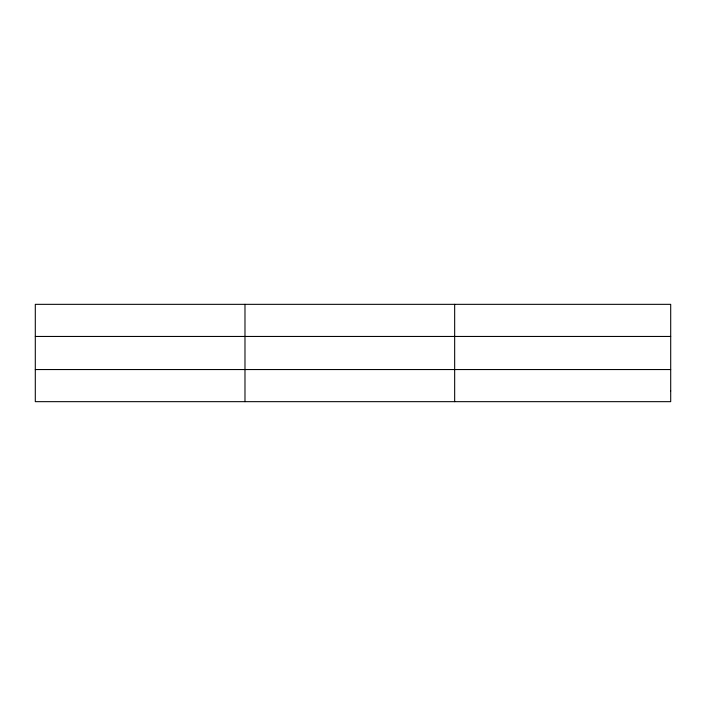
<?xml version="1.0" encoding="UTF-8"?>
<svg xmlns="http://www.w3.org/2000/svg" width="706" height="706" viewBox="0 0 706 706"><rect width="100%" height="100%" fill="white"/><g stroke="black" fill="none" stroke-linecap="round" stroke-linejoin="round"><path stroke-width="1.06" d="M244.982 401.661L244.982 304.339M454.664 401.661L454.664 304.339M35.3 336.453L670.7 336.453M35.3 369.547L670.7 369.547M670.7 390.956L670.7 401.661L35.3 401.661L35.3 304.339L670.7 304.339L670.7 390.956"/></g></svg>
